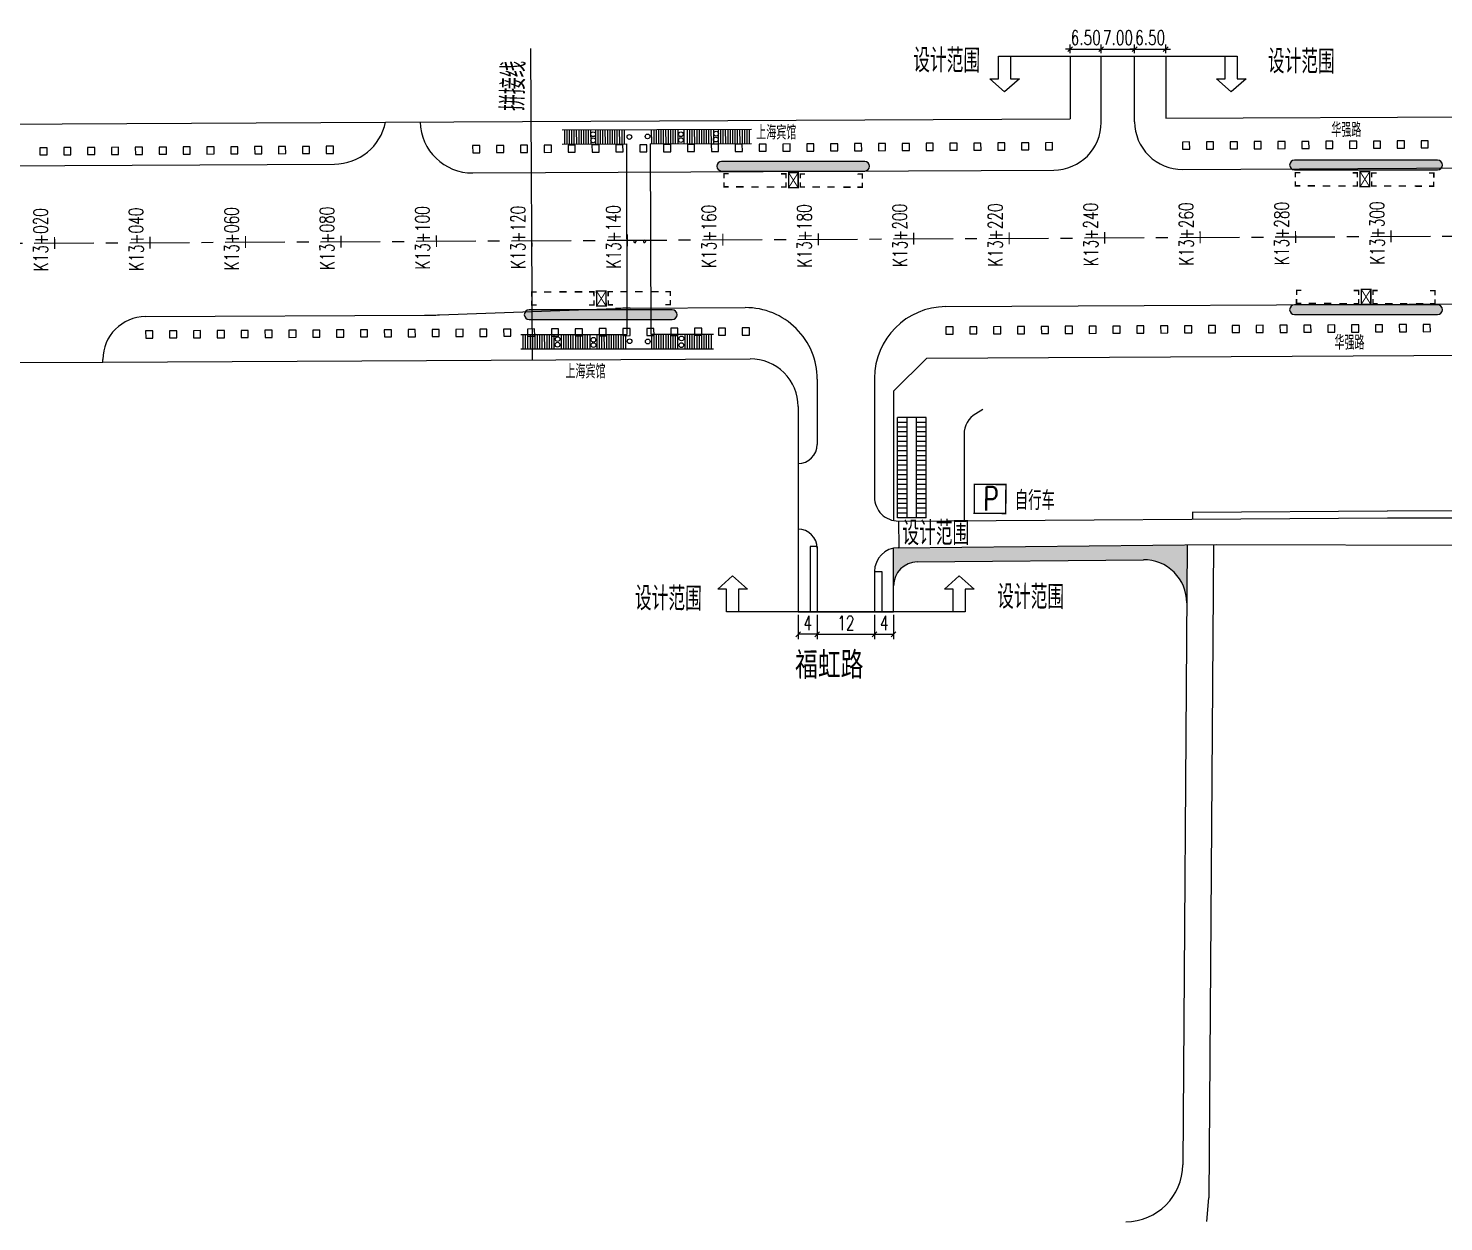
# Model space of a CAD drawing. Extents: x 113363 to 119694, y 18926 to 19620.
# Drawn here: x 117181.7 to 117478.2, y 19076.7 to 19326.8 of the extents above; entities that cross this region are included whole.
import ezdxf
from ezdxf.enums import TextEntityAlignment as Align

# ---------------------------------------------------------------- set-up
doc = ezdxf.new("R2010")
doc.units = 0
for name, pattern in [('10', [10, 10, 1e-10]), ('11', [3, 2, -1]), ('200922', [3, 1.5, 1.5, 1e-10]), ('CENTER', [2, 1.25, -0.25, 0.25, -0.25]), ('CONTINOUS', [0])]:
    doc.linetypes.add(name, pattern=pattern)
for name, color, linetype in [('AXIS', 2, 'Continuous'), ('FW', 4, 'Continuous'), ('SGFW', 4, 'Continuous'), ('SZ-ZH-DIM', 7, 'Continuous'), ('人行道', 1, 'Continuous'), ('公交站', 3, 'Continuous'), ('地下通道', 6, 'Continuous'), ('接图线', 1, 'Continuous'), ('标注', 7, 'Continuous'), ('树池绿化', 3, 'Continuous'), ('横断面宽度标注', 7, 'Continuous'), ('立道牙', 5, 'Continuous'), ('绿化带边线', 3, 'Continuous'), ('自行车接驳', 4, 'Continuous'), ('路网新建人行系统', 4, 'Continuous'), ('路网路名', 7, 'Continuous')]:
    doc.layers.add(name, color=color, linetype=linetype)
doc.styles.add('ht', font='txt.shx', dxfattribs={"bigfont": 'hztxt.shx'})
doc.styles.add('hysztext', font='txtd.shx', dxfattribs={"width": 0.7, "bigfont": 'hztxt.shx'})
doc.styles.add('HZO', font='', dxfattribs={"height": 15})
doc.styles.add('HZTXT', font='ROMANS', dxfattribs={"width": 0.75, "bigfont": 'HZTXT'})
doc.styles.get("Standard").update_dxf_attribs({"font": 'txtd.shx', "width": 0.7, "bigfont": 'hztxt.shx'})
doc.styles.add('txtd', font='txtd.shx', dxfattribs={"width": 0.7, "bigfont": 'hztxt.shx'})
doc.styles.get('HZO').set_extended_font_data('宋体')
doc.dimstyles.get("Standard").update_dxf_attribs({"dimtxt": 3, "dimasz": 1, "dimexe": 1, "dimexo": 0.625, "dimgap": 0.9, "dimtad": 1, "dimdsep": 46, "dimtxsty": 'txtd', "dimblk": 'OBLIQUE', "dimcen": 0.09, "dimclrd": 256, "dimadec": 0, "dimazin": 0, "dimtfac": 1, "dimtix": 1, "dimtmove": 2, "dimatfit": 3, "dimfxl": 1, "dimtolj": 1, "dimtzin": 0, "dimlwd": -1, "dimarcsym": 0})

# ---------------------------------------------------------------- blocks, each defined once
blk = doc.blocks.new('131300')
at = {"color": 0}
blk.add_circle((0, 0), 0.0005, dxfattribs=at)
blk = doc.blocks.new('_Oblique')
at = {"color": 0, "linetype": 'ByBlock', "lineweight": -2}
blk.add_line((-0.5, -0.5), (0.5, 0.5), dxfattribs=at)
blk = doc.blocks.new('*U95')
at = {"layer": '横断面宽度标注', "color": 0, "linetype": 'CONTINOUS', "lineweight": -2, "transparency": 16777216}
for p, q in [((117347, 19203.92), (117347, 19198.82)), ((117359, 19203.92), (117359, 19198.82))]:
    blk.add_line(p, q, dxfattribs=at)
at = {"layer": '横断面宽度标注', "linetype": 'CONTINOUS', "transparency": 16777216}
blk.add_line((117347, 19199.82), (117359, 19199.82), dxfattribs=at)
at = {"layer": '横断面宽度标注', "linetype": 'CONTINOUS', "transparency": 16777216, "rotation": 180}
blk.add_blockref('_Oblique', (117347, 19199.82), dxfattribs=at)
at = {"layer": '横断面宽度标注', "linetype": 'CONTINOUS', "transparency": 16777216}
blk.add_blockref('_Oblique', (117359, 19199.82), dxfattribs=at)
at = {"layer": '横断面宽度标注', "color": 0, "linetype": 'CONTINOUS', "transparency": 16777216, "insert": (117353, 19202.22), "char_height": 3, "width": 0.000000001, "attachment_point": 5, "style": 'txtd'}
blk.add_mtext('\\A1;12', dxfattribs=at)
blk = doc.blocks.new('*U96')
at = {"layer": '横断面宽度标注', "color": 0, "linetype": 'CONTINOUS', "lineweight": -2, "transparency": 16777216}
for p, q in [((117359, 19203.92), (117359, 19198.82)), ((117363, 19203.92), (117363, 19198.82))]:
    blk.add_line(p, q, dxfattribs=at)
at = {"layer": '横断面宽度标注', "linetype": 'CONTINOUS', "transparency": 16777216}
blk.add_line((117359, 19199.82), (117363, 19199.82), dxfattribs=at)
at = {"layer": '横断面宽度标注', "linetype": 'CONTINOUS', "transparency": 16777216, "rotation": 180}
blk.add_blockref('_Oblique', (117359, 19199.82), dxfattribs=at)
at = {"layer": '横断面宽度标注', "linetype": 'CONTINOUS', "transparency": 16777216}
blk.add_blockref('_Oblique', (117363, 19199.82), dxfattribs=at)
at = {"layer": '横断面宽度标注', "color": 0, "linetype": 'CONTINOUS', "transparency": 16777216, "insert": (117361, 19202.22), "char_height": 3, "width": 0.000000001, "attachment_point": 5, "style": 'txtd'}
blk.add_mtext('\\A1;4', dxfattribs=at)
blk = doc.blocks.new('*U97')
at = {"layer": '横断面宽度标注', "color": 0, "linetype": 'CONTINOUS', "lineweight": -2, "transparency": 16777216}
for p, q in [((117343, 19203.92), (117343, 19198.82)), ((117347, 19203.92), (117347, 19198.82))]:
    blk.add_line(p, q, dxfattribs=at)
at = {"layer": '横断面宽度标注', "linetype": 'CONTINOUS', "transparency": 16777216}
blk.add_line((117347, 19199.82), (117343, 19199.82), dxfattribs=at)
for p, rotation in [((117343, 19199.82), 180.0000000000521), ((117347, 19199.82), 5.211830966800335e-11)]:
    blk.add_blockref('_Oblique', p, dxfattribs=dict(at, rotation=rotation))
at = {"layer": '横断面宽度标注', "color": 0, "linetype": 'CONTINOUS', "transparency": 16777216, "insert": (117345, 19202.22), "char_height": 3, "width": 0.000000001, "attachment_point": 5, "style": 'txtd'}
blk.add_mtext('\\A1;4', dxfattribs=at)
blk = doc.blocks.new('11')
at = {"layer": '树池绿化', "linetype": 'CONTINOUS'}
blk.add_lwpolyline([(0, 0), (1.5, 0), (1.5, 1.5), (0, 1.5)], close=True, dxfattribs=at)
blk = doc.blocks.new('*U182')
at = {"layer": '标注', "linetype": 'CONTINOUS', "transparency": 16777216}
for p, q in [((117400, 19322.45), (117399, 19322.45)), ((117400, 19322.45), (117406.5, 19322.45)), ((117406.5, 19322.45), (117407.5, 19322.45))]:
    blk.add_line(p, q, dxfattribs=at)
at = {"layer": '标注', "color": 0, "linetype": 'CONTINOUS', "lineweight": -2, "transparency": 16777216}
for p, q in [((117400, 19321.59), (117400, 19323.45)), ((117406.5, 19321.59), (117406.5, 19323.45))]:
    blk.add_line(p, q, dxfattribs=at)
at = {"layer": '标注', "linetype": 'CONTINOUS', "transparency": 16777216}
for p, rotation in [((117400, 19322.45), 359.9972414177473), ((117406.5, 19322.45), 179.9972414177473)]:
    blk.add_blockref('_Oblique', p, dxfattribs=dict(at, rotation=rotation))
at = {"layer": '标注', "color": 0, "linetype": 'CONTINOUS', "transparency": 16777216, "insert": (117403.25, 19324.85), "char_height": 3, "width": 0.000000001, "attachment_point": 5, "rotation": 359.9972, "style": 'txtd'}
blk.add_mtext('\\A1;6.50', dxfattribs=at)
blk = doc.blocks.new('*U183')
at = {"layer": '标注', "color": 0, "linetype": 'CONTINOUS', "lineweight": -2, "transparency": 16777216}
for p, q in [((117406.5, 19321.59), (117406.5, 19323.45)), ((117413.5, 19321.59), (117413.5, 19323.45))]:
    blk.add_line(p, q, dxfattribs=at)
at = {"layer": '标注', "linetype": 'CONTINOUS', "transparency": 16777216}
blk.add_line((117406.5, 19322.45), (117413.5, 19322.45), dxfattribs=at)
for p, rotation in [((117406.5, 19322.45), 179.9972414177473), ((117413.5, 19322.45), 359.9972414177473)]:
    blk.add_blockref('_Oblique', p, dxfattribs=dict(at, rotation=rotation))
at = {"layer": '标注', "color": 0, "linetype": 'CONTINOUS', "transparency": 16777216, "insert": (117410, 19324.85), "char_height": 3, "width": 0.000000001, "attachment_point": 5, "rotation": 359.9972, "style": 'txtd'}
blk.add_mtext('\\A1;7.00', dxfattribs=at)
blk = doc.blocks.new('*U184')
at = {"layer": '标注', "linetype": 'CONTINOUS', "transparency": 16777216}
for p, q in [((117413.5, 19322.45), (117412.5, 19322.45)), ((117413.5, 19322.45), (117420, 19322.45)), ((117420, 19322.45), (117421, 19322.45))]:
    blk.add_line(p, q, dxfattribs=at)
at = {"layer": '标注', "color": 0, "linetype": 'CONTINOUS', "lineweight": -2, "transparency": 16777216}
for p, q in [((117413.5, 19321.59), (117413.5, 19323.45)), ((117420, 19321.59), (117420, 19323.45))]:
    blk.add_line(p, q, dxfattribs=at)
at = {"layer": '标注', "linetype": 'CONTINOUS', "transparency": 16777216}
for p, rotation in [((117413.5, 19322.45), 359.9972414177473), ((117420, 19322.45), 179.9972414177473)]:
    blk.add_blockref('_Oblique', p, dxfattribs=dict(at, rotation=rotation))
at = {"layer": '标注', "color": 0, "linetype": 'CONTINOUS', "transparency": 16777216, "insert": (117416.75, 19324.85), "char_height": 3, "width": 0.000000001, "attachment_point": 5, "rotation": 359.9972, "style": 'txtd'}
blk.add_mtext('\\A1;6.50', dxfattribs=at)

msp = doc.modelspace()

# ---------------------------------------------------------------- hatches: boundary and pattern name
at = {"layer": '公交站', "linetype": 'Continuous'}
h = msp.add_hatch(color=256, dxfattribs=at)
edge = h.paths.add_edge_path()
edge.add_arc((117476.971, 19298.166), 1, 270, 450)
edge.add_line((117476.971, 19299.166), (117446.971, 19299.166))
edge.add_arc((117446.971, 19298.166), 1, 90, 270)
edge.add_line((117446.971, 19297.166), (117476.971, 19297.166))
edge = h.paths.add_edge_path()
edge.add_arc((117316.63, 19266.799), 1, 270, 450)
edge.add_line((117316.63, 19267.799), (117286.63, 19267.799))
edge.add_arc((117286.63, 19266.799), 1, 90, 270)
edge.add_line((117286.63, 19265.799), (117316.63, 19265.799))
edge = h.paths.add_edge_path()
edge.add_arc((117356.947, 19297.904), 1, 270, 450)
edge.add_line((117356.947, 19298.904), (117326.947, 19298.904))
edge.add_arc((117326.947, 19297.904), 1, 90, 270)
edge.add_line((117326.947, 19296.904), (117356.947, 19296.904))
at = {"layer": '公交站'}
h = msp.add_hatch(color=256, dxfattribs=at)
edge = h.paths.add_edge_path()
edge.add_arc((117476.971, 19267.853), 1, 270, 450)
edge.add_line((117476.971, 19268.853), (117446.971, 19268.853))
edge.add_arc((117446.971, 19267.853), 1, 90, 270)
edge.add_line((117446.971, 19266.853), (117476.971, 19266.853))
at = {"layer": '路网新建人行系统'}
h = msp.add_hatch(dxfattribs=at)
h.set_pattern_fill('HONEY', color=256, scale=0.2, style=0)
h.set_pattern_definition([(0, (0, 0), (0.9525, 0.549926), [0.635, -1.27]), (120, (0, 0), (-0.9524998862, 0.549926197), [0.635, -1.27]), (60, (0, 0), (1.138e-07, 1.099852197), [-1.27, 0.635])])
h.paths.add_polyline_path([(117363.952, 19217.969, 0.0479739), (117363, 19217.868), (117363, 19210.007, -0.4114019), (117367.952, 19215.007), (117415.322, 19215.462, -0.4190463), (117424.408, 19206.401), (117424.491, 19218.55)])

# ---------------------------------------------------------------- linework, layer by layer
at = {"layer": 'AXIS', "color": 211, "linetype": 'CENTER', "ltscale": 10}
msp.add_line((113543.008, 19263.619), (119536.495, 19293.532), dxfattribs=at)
at = {"layer": 'FW', "linetype": 'CONTINOUS'}
for p, q in [((117287.342, 19257.306), (117287.016, 19322.57)), ((117364.032, 19223.548), (117364.084, 19218.08))]:
    msp.add_line(p, q, dxfattribs=at)
at = {"layer": 'SZ-ZH-DIM'}
for points in [[(117287.211, 19283.556, 0.25, 0.25, 0), (117287.223, 19281.056, 0.25, 0.25, 0)], [(117307.211, 19283.656, 0.25, 0.25, 0), (117307.223, 19281.156, 0.25, 0.25, 0)], [(117327.21, 19283.756, 0.25, 0.25, 0), (117327.223, 19281.256, 0.25, 0.25, 0)], [(117347.21, 19283.856, 0.25, 0.25, 0), (117347.223, 19281.356, 0.25, 0.25, 0)], [(117367.21, 19283.955, 0.25, 0.25, 0), (117367.222, 19281.455, 0.25, 0.25, 0)], [(117387.21, 19284.055, 0.25, 0.25, 0), (117387.222, 19281.555, 0.25, 0.25, 0)], [(117407.209, 19284.155, 0.25, 0.25, 0), (117407.222, 19281.655, 0.25, 0.25, 0)], [(117427.209, 19284.255, 0.25, 0.25, 0), (117427.222, 19281.755, 0.25, 0.25, 0)], [(117447.209, 19284.355, 0.25, 0.25, 0), (117447.221, 19281.855, 0.25, 0.25, 0)], [(117467.209, 19284.454, 0.25, 0.25, 0), (117467.221, 19281.955, 0.25, 0.25, 0)], [(117187.212, 19283.057, 0.25, 0.25, 0), (117187.225, 19280.557, 0.25, 0.25, 0)], [(117207.212, 19283.157, 0.25, 0.25, 0), (117207.224, 19280.657, 0.25, 0.25, 0)], [(117227.212, 19283.257, 0.25, 0.25, 0), (117227.224, 19280.757, 0.25, 0.25, 0)], [(117247.211, 19283.357, 0.25, 0.25, 0), (117247.224, 19280.857, 0.25, 0.25, 0)], [(117267.211, 19283.456, 0.25, 0.25, 0), (117267.224, 19280.956, 0.25, 0.25, 0)]]:
    msp.add_lwpolyline(points, format="xyseb", dxfattribs=at)
at = {"layer": '人行道', "ltscale": 10}
for p, q in [((117400, 19320.969), (117400, 19307.869)), ((117420, 19320.968), (117420, 19307.969)), ((117256.557, 19307.153), (117400, 19307.869)), ((117420.02, 19307.969), (117535.087, 19308.544)), ((117148.198, 19306.613), (117256.557, 19307.153)), ((117197.327, 19256.857), (117332.95, 19257.534)), ((117363, 19250.746), (117369.927, 19257.719)), ((117369.927, 19257.719), (117508.411, 19258.41)), ((117139.718, 19256.57), (117197.327, 19256.857)), ((117425.666, 19225.439), (117466.433, 19225.698)), ((117466.439, 19225.698), (117505.951, 19225.781))]:
    msp.add_line(p, q, dxfattribs=at)
at = {"layer": '人行道'}
for p, q in [((117363, 19250.746), (117363, 19223.649)), ((117343, 19247.534), (117343, 19204.543)), ((117425.666, 19223.939), (117425.666, 19225.471)), ((117363, 19204.543), (117363, 19217.868)), ((117367.952, 19215.007), (117415.322, 19215.462)), ((117343, 19204.543), (117363, 19204.543))]:
    msp.add_line(p, q, dxfattribs=at)
at = {"layer": '人行道', "ltscale": 10}
msp.add_lwpolyline([(117381.724, 19246.923), (117380.227, 19246.045, 0.2661349), (117377.756, 19241.732), (117377.756, 19223.635)], format="xyb", dxfattribs=at)
msp.add_arc((117333, 19247.534), 10, 0, 90.28596, dxfattribs=at)
at = {"layer": '人行道'}
for centre, radius, start, end in [((117415.408, 19206.462), 9, 359.60681, 90.55057), ((117368, 19210.007), 5, 90.55057, 180)]:
    msp.add_arc(centre, radius, start, end, dxfattribs=at)
at = {"layer": '公交站'}
msp.add_line((117477.23, 19268.924), (117470.826, 19268.892), dxfattribs=at)
for points in [[(117356.947, 19296.904, 1), (117356.947, 19298.904), (117326.947, 19298.904, 1), (117326.947, 19296.904)], [(117476.971, 19297.166, 1), (117476.971, 19299.166), (117446.971, 19299.166, 1), (117446.971, 19297.166)], [(117476.971, 19266.853, 1), (117476.971, 19268.853), (117446.971, 19268.853, 1), (117446.971, 19266.853)], [(117316.63, 19265.799, 1), (117316.63, 19267.799), (117286.63, 19267.799, 1), (117286.63, 19265.799)]]:
    msp.add_lwpolyline(points, format="xyb", close=True, dxfattribs=at)
at = {"layer": '公交站', "linetype": 'Continuous'}
for points in [[(117327.446, 19295.389, 0.3, 0.3, 0), (117327.448, 19296.345, 0.3, 0.3, 0), (117328.463, 19296.343, 0.3, 0.3, 0)], [(117340.446, 19295.357, 0.3, 0.3, 0), (117340.448, 19296.313, 0.3, 0.3, 0), (117339.434, 19296.315, 0.3, 0.3, 0)], [(117343.008, 19296.551, 0.2, 0.2, 0), (117341, 19293.414, 0.2, 0.2, 0)], [(117343, 19293.409, 0.2, 0.2, 0), (117341.008, 19296.556, 0.2, 0.2, 0)], [(117343.446, 19295.349, 0.3, 0.3, 0), (117343.448, 19296.305, 0.3, 0.3, 0), (117344.463, 19296.303, 0.3, 0.3, 0)], [(117356.446, 19295.317, 0.3, 0.3, 0), (117356.448, 19296.273, 0.3, 0.3, 0), (117355.434, 19296.275, 0.3, 0.3, 0)], [(117447.171, 19295.6, 0.3, 0.3, 0), (117447.173, 19296.556, 0.3, 0.3, 0), (117448.188, 19296.554, 0.3, 0.3, 0)], [(117460.171, 19295.568, 0.3, 0.3, 0), (117460.173, 19296.524, 0.3, 0.3, 0), (117459.159, 19296.526, 0.3, 0.3, 0)], [(117462.733, 19296.763, 0.2, 0.2, 0), (117460.725, 19293.625, 0.2, 0.2, 0)], [(117462.725, 19293.62, 0.2, 0.2, 0), (117460.733, 19296.768, 0.2, 0.2, 0)], [(117463.171, 19295.56, 0.3, 0.3, 0), (117463.173, 19296.516, 0.3, 0.3, 0), (117464.188, 19296.514, 0.3, 0.3, 0)], [(117476.171, 19295.528, 0.3, 0.3, 0), (117476.173, 19296.484, 0.3, 0.3, 0), (117475.159, 19296.486, 0.3, 0.3, 0)], [(117327.444, 19294.551, 0.3, 0.3, 0), (117327.441, 19293.595, 0.3, 0.3, 0), (117328.456, 19293.593, 0.3, 0.3, 0)], [(117331.553, 19293.585, 0.3, 0.3, 0), (117329.99, 19293.589, 0.3, 0.3, 0)], [(117334.738, 19293.577, 0.3, 0.3, 0), (117333.175, 19293.581, 0.3, 0.3, 0)], [(117337.999, 19293.569, 0.3, 0.3, 0), (117336.436, 19293.573, 0.3, 0.3, 0)], [(117340.444, 19294.519, 0.3, 0.3, 0), (117340.441, 19293.563, 0.3, 0.3, 0), (117339.427, 19293.565, 0.3, 0.3, 0)], [(117343.444, 19294.511, 0.3, 0.3, 0), (117343.441, 19293.555, 0.3, 0.3, 0), (117344.456, 19293.553, 0.3, 0.3, 0)], [(117347.553, 19293.545, 0.3, 0.3, 0), (117345.99, 19293.549, 0.3, 0.3, 0)], [(117350.651, 19293.537, 0.3, 0.3, 0), (117349.087, 19293.541, 0.3, 0.3, 0)], [(117353.999, 19293.529, 0.3, 0.3, 0), (117352.436, 19293.533, 0.3, 0.3, 0)], [(117356.444, 19294.479, 0.3, 0.3, 0), (117356.441, 19293.523, 0.3, 0.3, 0), (117355.427, 19293.525, 0.3, 0.3, 0)], [(117447.169, 19294.762, 0.3, 0.3, 0), (117447.166, 19293.806, 0.3, 0.3, 0), (117448.181, 19293.804, 0.3, 0.3, 0)], [(117451.278, 19293.796, 0.3, 0.3, 0), (117449.715, 19293.8, 0.3, 0.3, 0)], [(117454.463, 19293.788, 0.3, 0.3, 0), (117452.9, 19293.792, 0.3, 0.3, 0)], [(117457.724, 19293.78, 0.3, 0.3, 0), (117456.161, 19293.784, 0.3, 0.3, 0)], [(117460.169, 19294.73, 0.3, 0.3, 0), (117460.166, 19293.774, 0.3, 0.3, 0), (117459.152, 19293.776, 0.3, 0.3, 0)], [(117463.169, 19294.722, 0.3, 0.3, 0), (117463.166, 19293.766, 0.3, 0.3, 0), (117464.181, 19293.764, 0.3, 0.3, 0)], [(117467.278, 19293.756, 0.3, 0.3, 0), (117465.715, 19293.76, 0.3, 0.3, 0)], [(117470.376, 19293.748, 0.3, 0.3, 0), (117468.812, 19293.752, 0.3, 0.3, 0)], [(117473.724, 19293.74, 0.3, 0.3, 0), (117472.161, 19293.744, 0.3, 0.3, 0)], [(117476.169, 19294.69, 0.3, 0.3, 0), (117476.166, 19293.734, 0.3, 0.3, 0), (117475.152, 19293.736, 0.3, 0.3, 0)], [(117297.761, 19271.593, 0.3, 0.3, 0), (117296.197, 19271.589, 0.3, 0.3, 0)], [(117300.205, 19270.643, 0.3, 0.3, 0), (117300.203, 19271.599, 0.3, 0.3, 0), (117299.188, 19271.597, 0.3, 0.3, 0)], [(117302.769, 19268.611, 0.2, 0.2, 0), (117300.762, 19271.748, 0.2, 0.2, 0)], [(117302.762, 19271.753, 0.2, 0.2, 0), (117300.769, 19268.606, 0.2, 0.2, 0)], [(117303.205, 19270.651, 0.3, 0.3, 0), (117303.203, 19271.607, 0.3, 0.3, 0), (117304.217, 19271.609, 0.3, 0.3, 0)], [(117307.315, 19271.617, 0.3, 0.3, 0), (117305.752, 19271.613, 0.3, 0.3, 0)], [(117310.412, 19271.625, 0.3, 0.3, 0), (117308.849, 19271.621, 0.3, 0.3, 0)], [(117313.761, 19271.633, 0.3, 0.3, 0), (117312.197, 19271.629, 0.3, 0.3, 0)], [(117316.205, 19270.683, 0.3, 0.3, 0), (117316.203, 19271.639, 0.3, 0.3, 0), (117315.188, 19271.637, 0.3, 0.3, 0)], [(117447.42, 19270.949, 0.3, 0.3, 0), (117447.422, 19271.905, 0.3, 0.3, 0), (117448.437, 19271.902, 0.3, 0.3, 0)], [(117460.42, 19270.916, 0.3, 0.3, 0), (117460.422, 19271.872, 0.3, 0.3, 0), (117459.408, 19271.875, 0.3, 0.3, 0)], [(117462.982, 19272.111, 0.2, 0.2, 0), (117460.974, 19268.973, 0.2, 0.2, 0)], [(117462.974, 19268.968, 0.2, 0.2, 0), (117460.982, 19272.116, 0.2, 0.2, 0)], [(117463.42, 19270.909, 0.3, 0.3, 0), (117463.422, 19271.865, 0.3, 0.3, 0), (117464.437, 19271.862, 0.3, 0.3, 0)], [(117476.42, 19270.876, 0.3, 0.3, 0), (117476.422, 19271.832, 0.3, 0.3, 0), (117475.408, 19271.835, 0.3, 0.3, 0)], [(117287.205, 19270.611, 0.3, 0.3, 0), (117287.203, 19271.567, 0.3, 0.3, 0), (117288.218, 19271.569, 0.3, 0.3, 0)], [(117287.208, 19269.773, 0.3, 0.3, 0), (117287.21, 19268.817, 0.3, 0.3, 0), (117288.224, 19268.819, 0.3, 0.3, 0)], [(117291.315, 19271.577, 0.3, 0.3, 0), (117289.752, 19271.573, 0.3, 0.3, 0)], [(117294.5, 19271.585, 0.3, 0.3, 0), (117292.936, 19271.581, 0.3, 0.3, 0)], [(117300.207, 19269.805, 0.3, 0.3, 0), (117300.21, 19268.849, 0.3, 0.3, 0), (117299.195, 19268.847, 0.3, 0.3, 0)], [(117303.207, 19269.813, 0.3, 0.3, 0), (117303.21, 19268.857, 0.3, 0.3, 0), (117304.224, 19268.859, 0.3, 0.3, 0)], [(117316.207, 19269.845, 0.3, 0.3, 0), (117316.21, 19268.889, 0.3, 0.3, 0), (117315.195, 19268.887, 0.3, 0.3, 0)], [(117447.418, 19270.111, 0.3, 0.3, 0), (117447.415, 19269.155, 0.3, 0.3, 0), (117448.43, 19269.152, 0.3, 0.3, 0)], [(117451.527, 19269.145, 0.3, 0.3, 0), (117449.964, 19269.149, 0.3, 0.3, 0)], [(117454.712, 19269.137, 0.3, 0.3, 0), (117453.148, 19269.141, 0.3, 0.3, 0)], [(117457.973, 19269.128, 0.3, 0.3, 0), (117456.41, 19269.132, 0.3, 0.3, 0)], [(117460.418, 19270.078, 0.3, 0.3, 0), (117460.415, 19269.122, 0.3, 0.3, 0), (117459.401, 19269.125, 0.3, 0.3, 0)], [(117463.418, 19270.071, 0.3, 0.3, 0), (117463.415, 19269.115, 0.3, 0.3, 0), (117464.43, 19269.112, 0.3, 0.3, 0)], [(117467.527, 19269.105, 0.3, 0.3, 0), (117465.964, 19269.108, 0.3, 0.3, 0)], [(117470.625, 19269.097, 0.3, 0.3, 0), (117469.061, 19269.101, 0.3, 0.3, 0)], [(117473.973, 19269.088, 0.3, 0.3, 0), (117472.41, 19269.092, 0.3, 0.3, 0)], [(117476.418, 19270.038, 0.3, 0.3, 0), (117476.415, 19269.082, 0.3, 0.3, 0), (117475.401, 19269.085, 0.3, 0.3, 0)]]:
    msp.add_lwpolyline(points, format="xyseb", dxfattribs=at)
for points in [[(117343, 19293.409, 0.3, 0.3, 0), (117341, 19293.414, 0.3, 0.3, 0), (117341.008, 19296.556, 0.3, 0.3, 0), (117343.008, 19296.551, 0.3, 0.3, 0)], [(117462.725, 19293.62, 0.3, 0.3, 0), (117460.725, 19293.625, 0.3, 0.3, 0), (117460.733, 19296.768, 0.3, 0.3, 0), (117462.733, 19296.763, 0.3, 0.3, 0)], [(117302.762, 19271.753, 0.3, 0.3, 0), (117300.762, 19271.748, 0.3, 0.3, 0), (117300.769, 19268.606, 0.3, 0.3, 0), (117302.769, 19268.611, 0.3, 0.3, 0)], [(117462.974, 19268.968, 0.3, 0.3, 0), (117460.974, 19268.973, 0.3, 0.3, 0), (117460.982, 19272.116, 0.3, 0.3, 0), (117462.982, 19272.111, 0.3, 0.3, 0)]]:
    msp.add_lwpolyline(points, format="xyseb", close=True, dxfattribs=at)
at = {"layer": '地下通道', "linetype": '10'}
for points, elevation in [([(117293.527, 19305.548), (117333.24, 19305.681)], 11.828), ([(117293.527, 19305.548), (117333.24, 19305.681)], 11.828), ([(117293.537, 19302.543), (117307.036, 19302.589)], 11.828), ([(117293.537, 19302.543), (117307.036, 19302.589)], 11.828), ([(117307.036, 19302.589), (117307.137, 19262.684)], 17.778), ([(117307.036, 19302.589), (117307.137, 19262.684)], 17.778), ([(117312.018, 19302.605), (117333.25, 19302.676)], 11.828), ([(117312.018, 19302.605), (117333.25, 19302.676)], 11.828), ([(117312.018, 19302.605), (117312.118, 19262.688)], 17.778), ([(117312.018, 19302.605), (117312.118, 19262.688)], 17.778), ([(117284.891, 19262.666), (117307.137, 19262.684)], 11.759), ([(117284.891, 19262.666), (117307.137, 19262.684)], 11.759), ([(117312.118, 19262.688), (117325.247, 19262.698)], 11.759), ([(117312.118, 19262.688), (117325.247, 19262.698)], 11.759), ([(117284.894, 19259.637), (117325.249, 19259.67)], 11.759), ([(117284.894, 19259.637), (117325.249, 19259.67)], 11.759)]:
    msp.add_lwpolyline(points, dxfattribs=dict(at, elevation=elevation))
at = {"layer": '地下通道'}
for points in [[(117294.027, 19305.55), (117294.037, 19302.545)], [(117294.027, 19305.55), (117294.037, 19302.545)], [(117294.527, 19305.552), (117294.537, 19302.547)], [(117294.527, 19305.552), (117294.537, 19302.547)], [(117295.027, 19305.553), (117295.037, 19302.548)], [(117295.027, 19305.553), (117295.037, 19302.548)], [(117295.527, 19305.555), (117295.537, 19302.55)], [(117295.527, 19305.555), (117295.537, 19302.55)], [(117296.027, 19305.557), (117296.037, 19302.552)], [(117296.027, 19305.557), (117296.037, 19302.552)], [(117296.527, 19305.558), (117296.537, 19302.553)], [(117296.527, 19305.558), (117296.537, 19302.553)], [(117297.027, 19305.56), (117297.037, 19302.555)], [(117297.027, 19305.56), (117297.037, 19302.555)], [(117297.527, 19305.562), (117297.537, 19302.557)], [(117297.527, 19305.562), (117297.537, 19302.557)], [(117298.027, 19305.563), (117298.037, 19302.558)], [(117298.027, 19305.563), (117298.037, 19302.558)], [(117298.527, 19305.565), (117298.537, 19302.56)], [(117298.527, 19305.565), (117298.537, 19302.56)], [(117299.027, 19305.567), (117299.037, 19302.562)], [(117299.027, 19305.567), (117299.037, 19302.562)], [(117299.527, 19305.568), (117299.537, 19302.563)], [(117299.527, 19305.568), (117299.537, 19302.563)], [(117300.527, 19305.572), (117300.537, 19302.567)], [(117300.527, 19305.572), (117300.537, 19302.567)], [(117301.027, 19305.573), (117301.037, 19302.569)], [(117301.027, 19305.573), (117301.037, 19302.569)], [(117301.527, 19305.575), (117301.537, 19302.57)], [(117301.527, 19305.575), (117301.537, 19302.57)], [(117302.027, 19305.577), (117302.037, 19302.572)], [(117302.027, 19305.577), (117302.037, 19302.572)], [(117302.527, 19305.578), (117302.537, 19302.574)], [(117302.527, 19305.578), (117302.537, 19302.574)], [(117303.027, 19305.58), (117303.037, 19302.575)], [(117303.027, 19305.58), (117303.037, 19302.575)], [(117303.527, 19305.582), (117303.537, 19302.577)], [(117303.527, 19305.582), (117303.537, 19302.577)], [(117304.027, 19305.584), (117304.037, 19302.579)], [(117304.027, 19305.584), (117304.037, 19302.579)], [(117304.527, 19305.585), (117304.537, 19302.58)], [(117304.527, 19305.585), (117304.537, 19302.58)], [(117305.026, 19305.587), (117305.037, 19302.582)], [(117305.026, 19305.587), (117305.037, 19302.582)], [(117305.526, 19305.589), (117305.537, 19302.584)], [(117305.526, 19305.589), (117305.537, 19302.584)], [(117306.026, 19305.59), (117306.037, 19302.585)], [(117306.026, 19305.59), (117306.037, 19302.585)], [(117306.526, 19305.592), (117306.537, 19302.587)], [(117306.526, 19305.592), (117306.537, 19302.587)], [(117312.24, 19305.611), (117312.25, 19302.606)], [(117312.24, 19305.611), (117312.25, 19302.606)], [(117312.74, 19305.613), (117312.75, 19302.608)], [(117312.74, 19305.613), (117312.75, 19302.608)], [(117313.24, 19305.614), (117313.25, 19302.609)], [(117313.24, 19305.614), (117313.25, 19302.609)], [(117313.74, 19305.616), (117313.75, 19302.611)], [(117313.74, 19305.616), (117313.75, 19302.611)], [(117314.24, 19305.618), (117314.25, 19302.613)], [(117314.24, 19305.618), (117314.25, 19302.613)], [(117314.74, 19305.619), (117314.75, 19302.614)], [(117314.74, 19305.619), (117314.75, 19302.614)], [(117315.24, 19305.621), (117315.25, 19302.616)], [(117315.24, 19305.621), (117315.25, 19302.616)], [(117315.74, 19305.623), (117315.75, 19302.618)], [(117315.74, 19305.623), (117315.75, 19302.618)], [(117316.24, 19305.624), (117316.25, 19302.619)], [(117316.24, 19305.624), (117316.25, 19302.619)], [(117316.74, 19305.626), (117316.75, 19302.621)], [(117316.74, 19305.626), (117316.75, 19302.621)], [(117317.24, 19305.628), (117317.25, 19302.623)], [(117317.24, 19305.628), (117317.25, 19302.623)], [(117317.787, 19305.629), (117317.797, 19302.624)], [(117317.787, 19305.629), (117317.797, 19302.624)], [(117319.051, 19305.634), (117319.061, 19302.629)], [(117319.051, 19305.634), (117319.061, 19302.629)], [(117319.74, 19305.636), (117319.75, 19302.631)], [(117319.74, 19305.636), (117319.75, 19302.631)], [(117320.24, 19305.638), (117320.25, 19302.633)], [(117320.24, 19305.638), (117320.25, 19302.633)], [(117320.74, 19305.639), (117320.75, 19302.635)], [(117320.74, 19305.639), (117320.75, 19302.635)], [(117321.24, 19305.641), (117321.25, 19302.636)], [(117321.24, 19305.641), (117321.25, 19302.636)], [(117321.74, 19305.643), (117321.75, 19302.638)], [(117321.74, 19305.643), (117321.75, 19302.638)], [(117322.24, 19305.644), (117322.25, 19302.64)], [(117322.24, 19305.644), (117322.25, 19302.64)], [(117322.74, 19305.646), (117322.75, 19302.641)], [(117322.74, 19305.646), (117322.75, 19302.641)], [(117323.24, 19305.648), (117323.25, 19302.643)], [(117323.24, 19305.648), (117323.25, 19302.643)], [(117323.74, 19305.65), (117323.75, 19302.645)], [(117323.74, 19305.65), (117323.75, 19302.645)], [(117324.24, 19305.651), (117324.25, 19302.646)], [(117324.24, 19305.651), (117324.25, 19302.646)], [(117324.74, 19305.653), (117324.75, 19302.648)], [(117324.74, 19305.653), (117324.75, 19302.648)], [(117325.24, 19305.655), (117325.25, 19302.65)], [(117325.24, 19305.655), (117325.25, 19302.65)], [(117326.24, 19305.658), (117326.25, 19302.653)], [(117326.24, 19305.658), (117326.25, 19302.653)], [(117326.74, 19305.66), (117326.75, 19302.655)], [(117326.74, 19305.66), (117326.75, 19302.655)], [(117327.24, 19305.661), (117327.25, 19302.656)], [(117327.24, 19305.661), (117327.25, 19302.656)], [(117327.74, 19305.663), (117327.75, 19302.658)], [(117327.74, 19305.663), (117327.75, 19302.658)], [(117328.24, 19305.665), (117328.25, 19302.66)], [(117328.24, 19305.665), (117328.25, 19302.66)], [(117328.74, 19305.666), (117328.75, 19302.661)], [(117328.74, 19305.666), (117328.75, 19302.661)], [(117329.24, 19305.668), (117329.25, 19302.663)], [(117329.24, 19305.668), (117329.25, 19302.663)], [(117329.74, 19305.67), (117329.75, 19302.665)], [(117329.74, 19305.67), (117329.75, 19302.665)], [(117330.24, 19305.671), (117330.25, 19302.666)], [(117330.24, 19305.671), (117330.25, 19302.666)], [(117330.74, 19305.673), (117330.75, 19302.668)], [(117330.74, 19305.673), (117330.75, 19302.668)], [(117331.24, 19305.675), (117331.25, 19302.67)], [(117331.24, 19305.675), (117331.25, 19302.67)], [(117331.74, 19305.676), (117331.75, 19302.671)], [(117331.74, 19305.676), (117331.75, 19302.671)], [(117332.24, 19305.678), (117332.25, 19302.673)], [(117332.24, 19305.678), (117332.25, 19302.673)], [(117332.74, 19305.68), (117332.75, 19302.675)], [(117332.74, 19305.68), (117332.75, 19302.675)], [(117285.394, 19259.638), (117285.391, 19262.666)], [(117285.394, 19259.638), (117285.391, 19262.666)], [(117285.894, 19259.638), (117285.891, 19262.666)], [(117285.894, 19259.638), (117285.891, 19262.666)], [(117286.394, 19259.639), (117286.391, 19262.667)], [(117286.394, 19259.639), (117286.391, 19262.667)], [(117286.894, 19259.639), (117286.891, 19262.667)], [(117286.894, 19259.639), (117286.891, 19262.667)], [(117287.394, 19259.639), (117287.391, 19262.668)], [(117287.394, 19259.639), (117287.391, 19262.668)], [(117287.894, 19259.64), (117287.891, 19262.668)], [(117287.894, 19259.64), (117287.891, 19262.668)], [(117288.394, 19259.64), (117288.391, 19262.668)], [(117288.394, 19259.64), (117288.391, 19262.668)], [(117288.894, 19259.641), (117288.891, 19262.669)], [(117288.894, 19259.641), (117288.891, 19262.669)], [(117289.394, 19259.641), (117289.391, 19262.669)], [(117289.394, 19259.641), (117289.391, 19262.669)], [(117289.894, 19259.641), (117289.891, 19262.67)], [(117289.894, 19259.641), (117289.891, 19262.67)], [(117290.394, 19259.642), (117290.391, 19262.67)], [(117290.394, 19259.642), (117290.391, 19262.67)], [(117290.894, 19259.642), (117290.891, 19262.671)], [(117290.894, 19259.642), (117290.891, 19262.671)], [(117291.394, 19259.643), (117291.391, 19262.671)], [(117291.394, 19259.643), (117291.391, 19262.671)], [(117291.894, 19259.643), (117291.891, 19262.671)], [(117291.894, 19259.643), (117291.891, 19262.671)], [(117293.394, 19259.644), (117293.391, 19262.673)], [(117293.394, 19259.644), (117293.391, 19262.673)], [(117293.894, 19259.645), (117293.891, 19262.673)], [(117293.894, 19259.645), (117293.891, 19262.673)], [(117294.394, 19259.645), (117294.391, 19262.673)], [(117294.394, 19259.645), (117294.391, 19262.673)], [(117294.894, 19259.645), (117294.891, 19262.674)], [(117294.894, 19259.645), (117294.891, 19262.674)], [(117295.394, 19259.646), (117295.391, 19262.674)], [(117295.394, 19259.646), (117295.391, 19262.674)], [(117295.894, 19259.646), (117295.891, 19262.675)], [(117295.894, 19259.646), (117295.891, 19262.675)], [(117296.394, 19259.647), (117296.391, 19262.675)], [(117296.394, 19259.647), (117296.391, 19262.675)], [(117296.894, 19259.647), (117296.891, 19262.675)], [(117296.894, 19259.647), (117296.891, 19262.675)], [(117297.394, 19259.648), (117297.391, 19262.676)], [(117297.394, 19259.648), (117297.391, 19262.676)], [(117297.894, 19259.648), (117297.891, 19262.676)], [(117297.894, 19259.648), (117297.891, 19262.676)], [(117298.394, 19259.648), (117298.391, 19262.677)], [(117298.394, 19259.648), (117298.391, 19262.677)], [(117298.894, 19259.649), (117298.891, 19262.677)], [(117298.894, 19259.649), (117298.891, 19262.677)], [(117299.394, 19259.649), (117299.391, 19262.677)], [(117299.394, 19259.649), (117299.391, 19262.677)], [(117300.894, 19259.65), (117300.891, 19262.679)], [(117300.894, 19259.65), (117300.891, 19262.679)], [(117301.394, 19259.651), (117301.391, 19262.679)], [(117301.394, 19259.651), (117301.391, 19262.679)], [(117301.894, 19259.651), (117301.891, 19262.679)], [(117301.894, 19259.651), (117301.891, 19262.679)], [(117302.394, 19259.652), (117302.391, 19262.68)], [(117302.394, 19259.652), (117302.391, 19262.68)], [(117302.894, 19259.652), (117302.891, 19262.68)], [(117302.894, 19259.652), (117302.891, 19262.68)], [(117303.394, 19259.652), (117303.391, 19262.681)], [(117303.394, 19259.652), (117303.391, 19262.681)], [(117303.894, 19259.653), (117303.891, 19262.681)], [(117303.894, 19259.653), (117303.891, 19262.681)], [(117304.394, 19259.653), (117304.391, 19262.681)], [(117304.394, 19259.653), (117304.391, 19262.681)], [(117304.894, 19259.654), (117304.891, 19262.682)], [(117304.894, 19259.654), (117304.891, 19262.682)], [(117305.394, 19259.654), (117305.391, 19262.682)], [(117305.394, 19259.654), (117305.391, 19262.682)], [(117305.894, 19259.654), (117305.891, 19262.683)], [(117305.894, 19259.654), (117305.891, 19262.683)], [(117306.394, 19259.655), (117306.391, 19262.683)], [(117306.394, 19259.655), (117306.391, 19262.683)], [(117306.894, 19259.655), (117306.891, 19262.684)], [(117306.894, 19259.655), (117306.891, 19262.684)], [(117312.247, 19262.688), (117312.249, 19259.66)], [(117312.247, 19262.688), (117312.249, 19259.66)], [(117312.747, 19262.688), (117312.749, 19259.66)], [(117312.747, 19262.688), (117312.749, 19259.66)], [(117313.247, 19262.689), (117313.249, 19259.66)], [(117313.247, 19262.689), (117313.249, 19259.66)], [(117313.747, 19262.689), (117313.749, 19259.661)], [(117313.747, 19262.689), (117313.749, 19259.661)], [(117314.247, 19262.689), (117314.249, 19259.661)], [(117314.247, 19262.689), (117314.249, 19259.661)], [(117314.747, 19262.69), (117314.749, 19259.662)], [(117314.747, 19262.69), (117314.749, 19259.662)], [(117315.247, 19262.69), (117315.249, 19259.662)], [(117315.247, 19262.69), (117315.249, 19259.662)], [(117315.747, 19262.691), (117315.749, 19259.662)], [(117315.747, 19262.691), (117315.749, 19259.662)], [(117316.247, 19262.691), (117316.249, 19259.663)], [(117316.247, 19262.691), (117316.249, 19259.663)], [(117316.747, 19262.692), (117316.749, 19259.663)], [(117316.747, 19262.692), (117316.749, 19259.663)], [(117317.247, 19262.692), (117317.249, 19259.664)], [(117317.247, 19262.692), (117317.249, 19259.664)], [(117317.747, 19262.692), (117317.749, 19259.664)], [(117317.747, 19262.692), (117317.749, 19259.664)], [(117319.247, 19262.694), (117319.249, 19259.665)], [(117319.247, 19262.694), (117319.249, 19259.665)], [(117319.747, 19262.694), (117319.749, 19259.666)], [(117319.747, 19262.694), (117319.749, 19259.666)], [(117320.247, 19262.694), (117320.249, 19259.666)], [(117320.247, 19262.694), (117320.249, 19259.666)], [(117320.747, 19262.695), (117320.749, 19259.666)], [(117320.747, 19262.695), (117320.749, 19259.666)], [(117321.247, 19262.695), (117321.249, 19259.667)], [(117321.247, 19262.695), (117321.249, 19259.667)], [(117321.747, 19262.696), (117321.749, 19259.667)], [(117321.747, 19262.696), (117321.749, 19259.667)], [(117322.247, 19262.696), (117322.249, 19259.668)], [(117322.247, 19262.696), (117322.249, 19259.668)], [(117322.747, 19262.696), (117322.749, 19259.668)], [(117322.747, 19262.696), (117322.749, 19259.668)], [(117323.247, 19262.697), (117323.249, 19259.669)], [(117323.247, 19262.697), (117323.249, 19259.669)], [(117323.747, 19262.697), (117323.749, 19259.669)], [(117323.747, 19262.697), (117323.749, 19259.669)], [(117324.247, 19262.698), (117324.249, 19259.669)], [(117324.247, 19262.698), (117324.249, 19259.669)], [(117324.747, 19262.698), (117324.749, 19259.67)], [(117324.747, 19262.698), (117324.749, 19259.67)]]:
    msp.add_lwpolyline(points, dxfattribs=at)
at = {"layer": '地下通道', "linetype": '11'}
for points in [[(117308.886, 19281.871), (117309.097, 19282.123), (117309.034, 19282.287), (117308.886, 19282.375), (117308.714, 19282.343), (117308.597, 19282.209), (117308.605, 19282.033), (117308.714, 19281.898), (117308.886, 19281.871)], [(117308.886, 19281.871), (117309.097, 19282.123), (117309.034, 19282.287), (117308.886, 19282.375), (117308.714, 19282.343), (117308.597, 19282.209), (117308.605, 19282.033), (117308.714, 19281.898), (117308.886, 19281.871)], [(117310.855, 19281.896), (117311.066, 19282.148), (117311.003, 19282.312), (117310.847, 19282.4), (117310.566, 19282.234), (117310.566, 19282.058), (117310.683, 19281.925), (117310.855, 19281.896)], [(117310.855, 19281.896), (117311.066, 19282.148), (117311.003, 19282.312), (117310.847, 19282.4), (117310.566, 19282.234), (117310.566, 19282.058), (117310.683, 19281.925), (117310.855, 19281.896)]]:
    msp.add_lwpolyline(points, dxfattribs=at)
at = {"layer": '接图线', "linetype": 'CONTINOUS'}
msp.add_line((117287.342, 19257.306), (117287.016, 19322.57), dxfattribs=at)
at = {"layer": '标注', "color": 7, "linetype": 'Continuous'}
for p, q in [((117384.995, 19316.221), (117385, 19320.972)), ((117385, 19320.972), (117387.512, 19320.97)), ((117385, 19320.972), (117387.512, 19320.97)), ((117387.512, 19320.97), (117387.507, 19316.218)), ((117432.483, 19316.218), (117432.488, 19320.97)), ((117432.488, 19320.97), (117435, 19320.967)), ((117432.488, 19320.97), (117435, 19320.967)), ((117435, 19320.967), (117434.995, 19316.216)), ((117386.248, 19313.471), (117383.155, 19316.223)), ((117383.155, 19316.223), (117384.995, 19316.221)), ((117389.347, 19316.216), (117386.248, 19313.471)), ((117387.507, 19316.218), (117389.347, 19316.216)), ((117433.736, 19313.469), (117430.643, 19316.22)), ((117430.643, 19316.22), (117432.483, 19316.218)), ((117436.835, 19316.214), (117433.736, 19313.469)), ((117434.995, 19316.216), (117436.835, 19316.214)), ((117326.165, 19209.297), (117329.264, 19212.042)), ((117329.264, 19212.042), (117332.357, 19209.29)), ((117373.653, 19209.299), (117376.752, 19212.044)), ((117376.752, 19212.044), (117379.845, 19209.293)), ((117328.005, 19209.295), (117326.165, 19209.297)), ((117328, 19204.543), (117328.005, 19209.295)), ((117330.517, 19209.292), (117330.512, 19204.541)), ((117332.357, 19209.29), (117330.517, 19209.292)), ((117375.493, 19209.298), (117373.653, 19209.299)), ((117375.488, 19204.546), (117375.493, 19209.298)), ((117378.005, 19209.295), (117378, 19204.543)), ((117379.845, 19209.293), (117378.005, 19209.295)), ((117330.512, 19204.541), (117328, 19204.543)), ((117330.512, 19204.541), (117328, 19204.543)), ((117378, 19204.543), (117375.488, 19204.546)), ((117378, 19204.543), (117375.488, 19204.546))]:
    msp.add_line(p, q, dxfattribs=at)
at = {"layer": '标注', "linetype": 'Continuous'}
for p, q in [((117385, 19320.97), (117435, 19320.967)), ((117378, 19204.543), (117328, 19204.543))]:
    msp.add_line(p, q, dxfattribs=at)
at = {"layer": '立道牙'}
for p, q in [((117406.5, 19307.102), (117406.5, 19320.969)), ((117413.5, 19307.237), (117413.5, 19320.968)), ((117347, 19253.279), (117347, 19239.613)), ((117359, 19253.489), (117359, 19228.548)), ((117466.442, 19224.198), (117505.954, 19224.281)), ((117363.952, 19217.969), (117430.647, 19218.609)), ((117424.491, 19218.55), (117423.6, 19088.65)), ((117429.992, 19218.603), (117429.053, 19081.765)), ((117347, 19218.19), (117347, 19204.543)), ((117347, 19217.863), (117347, 19204.543)), ((117359, 19212.969), (117359, 19204.543)), ((117359, 19212.969), (117359, 19204.543)), ((117359, 19212.969), (117359, 19205.553)), ((117428.596, 19076.764), (117429.053, 19081.765))]:
    msp.add_line(p, q, dxfattribs=at)
at = {"layer": '立道牙', "ltscale": 10}
for p, q in [((117139.15, 19297.817), (117245.834, 19298.35)), ((117274.834, 19296.495), (117396.55, 19297.102)), ((117423.55, 19297.237), (117515.272, 19297.695)), ((117373.925, 19268.489), (117499.861, 19269.117)), ((117206.282, 19266.402), (117264.719, 19266.694)), ((117267.842, 19266.758), (117304.713, 19268.095)), ((117307.837, 19268.159), (117331.925, 19268.279)), ((117197.327, 19256.857), (117197.327, 19257.402)), ((117364.032, 19223.548), (117466.442, 19224.198)), ((117430.647, 19218.609), (117507.434, 19218.498))]:
    msp.add_line(p, q, dxfattribs=at)
at = {"layer": '立道牙'}
for centre, radius, start, end in [((117245.779, 19309.35), 11, 270.28596, 348.48307), ((117274.779, 19307.494), 11, 181.58825, 270.28596), ((117396.5, 19307.102), 10, 270.28596, 0), ((117423.5, 19307.237), 10, 180, 270.28596), ((117343, 19239.613), 4, 270, 0), ((117364, 19228.548), 5, 180, 270.36339), ((117343, 19217.863), 4, 0, 90), ((117364, 19212.969), 5, 90.55057, 180), ((117411.6, 19088.732), 12, 270.10848, 359.60681)]:
    msp.add_arc(centre, radius, start, end, dxfattribs=at)
at = {"layer": '立道牙', "ltscale": 10}
for centre, radius, start, end in [((117206.327, 19257.402), 9, 90.28596, 180), ((117264.22, 19366.692), 100, 270.28596, 272.07587), ((117308.336, 19168.16), 100, 90.28596, 92.07587), ((117332, 19253.279), 15, 0, 90.28596), ((117374, 19253.489), 15, 90.28596, 180)]:
    msp.add_arc(centre, radius, start, end, dxfattribs=at)
at = {"layer": '绿化带边线', "ltscale": 10}
for p, q in [((117345.5, 19218.19), (117345.5, 19204.543)), ((117347, 19218.19), (117345.5, 19218.19)), ((117359, 19212.969), (117360.5, 19212.969)), ((117360.5, 19212.969), (117360.5, 19204.543))]:
    msp.add_line(p, q, dxfattribs=at)
at = {"layer": '自行车接驳'}
for p, q in [((117369.812, 19245.243), (117363.812, 19245.243)), ((117363.812, 19224.243), (117363.812, 19245.243)), ((117369.812, 19224.243), (117369.812, 19245.243)), ((117369.812, 19224.243), (117363.812, 19224.243))]:
    msp.add_line(p, q, dxfattribs=at)
at = {"layer": '自行车接驳', "color": 7}
for p, q in [((117365.812, 19224.243), (117365.812, 19245.243)), ((117367.812, 19224.243), (117367.812, 19245.243)), ((117365.812, 19244.243), (117363.812, 19244.243)), ((117365.812, 19243.243), (117363.812, 19243.243)), ((117365.812, 19242.243), (117363.812, 19242.243)), ((117369.812, 19244.243), (117367.812, 19244.243)), ((117369.812, 19243.243), (117367.812, 19243.243)), ((117369.812, 19242.243), (117367.812, 19242.243)), ((117365.812, 19241.243), (117363.812, 19241.243)), ((117365.812, 19240.243), (117363.812, 19240.243)), ((117365.812, 19239.243), (117363.812, 19239.243)), ((117369.812, 19241.243), (117367.812, 19241.243)), ((117369.812, 19240.243), (117367.812, 19240.243)), ((117369.812, 19239.243), (117367.812, 19239.243)), ((117365.812, 19238.243), (117363.812, 19238.243)), ((117365.812, 19237.243), (117363.812, 19237.243)), ((117365.812, 19236.243), (117363.812, 19236.243)), ((117369.812, 19238.243), (117367.812, 19238.243)), ((117369.812, 19237.243), (117367.812, 19237.243)), ((117369.812, 19236.243), (117367.812, 19236.243)), ((117365.812, 19235.243), (117363.812, 19235.243)), ((117365.812, 19234.243), (117363.812, 19234.243)), ((117365.812, 19233.243), (117363.812, 19233.243)), ((117369.812, 19235.243), (117367.812, 19235.243)), ((117369.812, 19234.243), (117367.812, 19234.243)), ((117369.812, 19233.243), (117367.812, 19233.243)), ((117365.812, 19232.243), (117363.812, 19232.243)), ((117365.812, 19231.243), (117363.812, 19231.243)), ((117365.812, 19230.243), (117363.812, 19230.243)), ((117369.812, 19232.243), (117367.812, 19232.243)), ((117369.812, 19231.243), (117367.812, 19231.243)), ((117369.812, 19230.243), (117367.812, 19230.243)), ((117365.812, 19229.243), (117363.812, 19229.243)), ((117365.812, 19228.243), (117363.812, 19228.243)), ((117369.812, 19229.243), (117367.812, 19229.243)), ((117369.812, 19228.243), (117367.812, 19228.243)), ((117365.812, 19227.243), (117363.812, 19227.243)), ((117365.812, 19226.243), (117363.812, 19226.243)), ((117365.812, 19225.243), (117363.812, 19225.243)), ((117369.812, 19227.243), (117367.812, 19227.243)), ((117369.812, 19226.243), (117367.812, 19226.243)), ((117369.812, 19225.243), (117367.812, 19225.243))]:
    msp.add_line(p, q, dxfattribs=at)
msp.add_lwpolyline([(117379.929, 19231.257, 0.3, 0.3, 0), (117386.529, 19231.211, 0.3, 0.3, 0), (117386.486, 19225.143, 0.3, 0.3, 0), (117379.886, 19225.19, 0.3, 0.3, 0)], format="xyseb", close=True, dxfattribs=at)

# ---------------------------------------------------------------- block references
at = {"linetype": 'ByBlock', "rotation": 0.2859569522687953}
for p in [(117184.138, 19300.292), (117189.138, 19300.317), (117194.138, 19300.342), (117199.138, 19300.367), (117204.138, 19300.392), (117209.138, 19300.417), (117214.138, 19300.442), (117219.138, 19300.467), (117224.137, 19300.492), (117229.137, 19300.517), (117234.137, 19300.541), (117239.137, 19300.566), (117244.137, 19300.591), (117274.813, 19300.744), (117279.812, 19300.769), (117284.812, 19300.794), (117289.812, 19300.819), (117294.812, 19300.844), (117299.812, 19300.869), (117304.812, 19300.894), (117309.812, 19300.919), (117314.812, 19300.944), (117319.812, 19300.969), (117324.812, 19300.994), (117329.812, 19301.019), (117334.812, 19301.044), (117339.812, 19301.069), (117344.812, 19301.094), (117349.812, 19301.119), (117354.812, 19301.144), (117359.811, 19301.169), (117364.811, 19301.194), (117369.811, 19301.219), (117374.811, 19301.244), (117379.811, 19301.269), (117384.811, 19301.293), (117389.811, 19301.318), (117394.811, 19301.343), (117423.529, 19301.487), (117428.529, 19301.512), (117433.529, 19301.537), (117438.529, 19301.562), (117443.528, 19301.587), (117448.528, 19301.611), (117453.528, 19301.636), (117458.528, 19301.661), (117463.528, 19301.686), (117468.528, 19301.711), (117473.528, 19301.736), (117206.304, 19261.902), (117211.304, 19261.927), (117216.304, 19261.952), (117221.304, 19261.977), (117226.304, 19262.002), (117231.304, 19262.027), (117236.304, 19262.052), (117241.304, 19262.077), (117246.304, 19262.102), (117251.304, 19262.127), (117256.304, 19262.152), (117261.304, 19262.177), (117266.304, 19262.202), (117271.304, 19262.226), (117276.304, 19262.251), (117281.304, 19262.276), (117286.303, 19262.301), (117291.303, 19262.326), (117296.303, 19262.351), (117301.303, 19262.376), (117306.303, 19262.401), (117311.303, 19262.426), (117316.303, 19262.451), (117321.303, 19262.476), (117326.303, 19262.501), (117331.303, 19262.526), (117373.954, 19262.739), (117378.954, 19262.764), (117383.954, 19262.789), (117388.954, 19262.814), (117393.954, 19262.839), (117398.954, 19262.864), (117403.953, 19262.889), (117408.953, 19262.913), (117413.953, 19262.938), (117418.953, 19262.963), (117423.953, 19262.988), (117428.953, 19263.013), (117433.953, 19263.038), (117438.953, 19263.063), (117443.953, 19263.088), (117448.953, 19263.113), (117453.953, 19263.138), (117458.953, 19263.163), (117463.953, 19263.188), (117468.953, 19263.213), (117473.953, 19263.238)]:
    msp.add_blockref('11', p, dxfattribs=at)
at = {"layer": '地下通道', "linetype": '200922', "xscale": 1000, "yscale": 1000, "zscale": 1000}
for p in [(117300.056, 19304.615), (117300.056, 19304.615), (117307.636, 19304.042), (117307.636, 19304.042), (117311.457, 19304.15), (117311.457, 19304.15), (117318.438, 19304.609), (117318.438, 19304.609), (117325.809, 19304.745), (117325.809, 19304.745), (117300.064, 19303.342), (117300.064, 19303.342), (117318.438, 19303.391), (117318.438, 19303.391), (117325.755, 19303.5), (117325.755, 19303.5), (117292.586, 19260.508), (117292.586, 19260.508), (117292.604, 19261.68), (117292.604, 19261.68), (117300.117, 19261.546), (117300.117, 19261.546), (117300.128, 19260.43), (117300.128, 19260.43), (117307.689, 19261.231), (117307.689, 19261.231), (117311.488, 19261.187), (117311.488, 19261.187), (117318.531, 19260.41), (117318.531, 19260.41), (117318.557, 19261.819), (117318.557, 19261.819)]:
    msp.add_blockref('131300', p, dxfattribs=at)

# ---------------------------------------------------------------- texts
at = {"layer": 'SGFW', "linetype": 'Continuous', "style": 'HZTXT', "width": 0.7}
for p in [(117374.101, 19317.551), (117448.387, 19317.341), (117315.785, 19204.804), (117391.684, 19205.147)]:
    msp.add_text('设计范围', height=5, rotation=359.46994, dxfattribs=at).set_placement(p, align=Align.CENTER)
for s, rotation, p in [('拼接线', 88.29054, (117285.662, 19309.449, 145)), ('设计范围', 0.01499, (117364.84, 19218.511, 145))]:
    msp.add_text(s, height=5, rotation=rotation, dxfattribs=at).set_placement(p)
at = {"layer": 'SZ-ZH-DIM', "style": 'hysztext', "width": 0.7}
for s, p in [(' K13+160', (117326.717, 19282.503)), (' K13+180', (117346.716, 19282.603)), (' K13+200', (117366.716, 19282.703)), (' K13+220', (117386.716, 19282.803)), (' K13+240', (117406.716, 19282.903)), (' K13+260', (117426.715, 19283.002)), (' K13+280', (117446.715, 19283.102)), (' K13+300', (117466.715, 19283.202)), (' K13+020', (117186.718, 19281.805)), (' K13+040', (117206.718, 19281.904)), (' K13+060', (117226.718, 19282.004)), (' K13+080', (117246.718, 19282.104)), (' K13+100', (117266.717, 19282.204)), (' K13+120', (117286.717, 19282.304)), (' K13+140', (117306.717, 19282.403))]:
    msp.add_text(s, height=3, rotation=90.28596, dxfattribs=at).set_placement(p, align=Align.BOTTOM_CENTER)
at = {"layer": '公交站', "linetype": 'Continuous', "width": 0.7}
for s, p in [('华强路', (117454.7, 19304.035)), ('上海宾馆', (117334.225, 19303.488)), ('华强路', (117455.366, 19259.47)), ('上海宾馆', (117294.239, 19253.408))]:
    msp.add_text(s, height=3, dxfattribs=at).set_placement(p)
at = {"layer": '接图线', "linetype": 'Continuous', "style": 'HZTXT', "width": 0.7}
msp.add_text('拼接线', height=5, rotation=88.29054, dxfattribs=at).set_placement((117285.662, 19309.449, 145))
at = {"layer": '自行车接驳', "color": 7, "style": 'ht', "width": 0.7}
for s, height, p in [('P', 5.001, (117381.82, 19225.76)), ('自行车', 4, (117388.372, 19225.908))]:
    msp.add_text(s, height=height, rotation=359.59644, dxfattribs=at).set_placement(p)
at = {"layer": '路网路名', "style": 'HZO', "width": 0.7}
msp.add_text('福虹路', height=5, rotation=0.19573, dxfattribs=at).set_placement((117342.365, 19191.024, 1))

# ---------------------------------------------------------------- dimensions: what is measured, and where the dimension line sits
at = {"layer": '标注', "linetype": 'CONTINOUS'}
dim = msp.add_aligned_dim(p1=(117400, 19320.969), p2=(117406.5, 19320.969), distance=1.477, dimstyle='Standard', dxfattribs=at)
dim.commit()
dim.dimension.update_dxf_attribs({"geometry": '*U182', "text_midpoint": (117403.25, 19324.846)})
for base, p1, p2, picture, middle in [((117413.5, 19322.446), (117406.5, 19320.969), (117413.5, 19320.968), '*U183', (117410, 19324.846)), ((117420, 19322.445), (117413.5, 19320.968), (117420, 19320.968), '*U184', (117416.75, 19324.845))]:
    dim = msp.add_linear_dim(base=base, p1=p1, p2=p2, angle=179.99724, dimstyle='Standard', dxfattribs=at)
    dim.commit()
    dim.dimension.update_dxf_attribs({"geometry": picture, "text_midpoint": middle})
at = {"layer": '横断面宽度标注', "linetype": 'CONTINOUS'}
for p1, p2, distance, picture, middle in [((117347, 19204.543), (117343, 19204.543), 4.726, '*U97', (117345, 19202.217)), ((117347, 19204.543), (117359, 19204.543), -4.726, '*U95', (117353, 19202.217)), ((117359, 19204.543), (117363, 19204.543), -4.726, '*U96', (117361, 19202.217))]:
    dim = msp.add_aligned_dim(p1=p1, p2=p2, distance=distance, dimstyle='Standard', dxfattribs=at)
    dim.commit()
    dim.dimension.update_dxf_attribs({"geometry": picture, "text_midpoint": middle})

doc.saveas('drawing.dxf')
